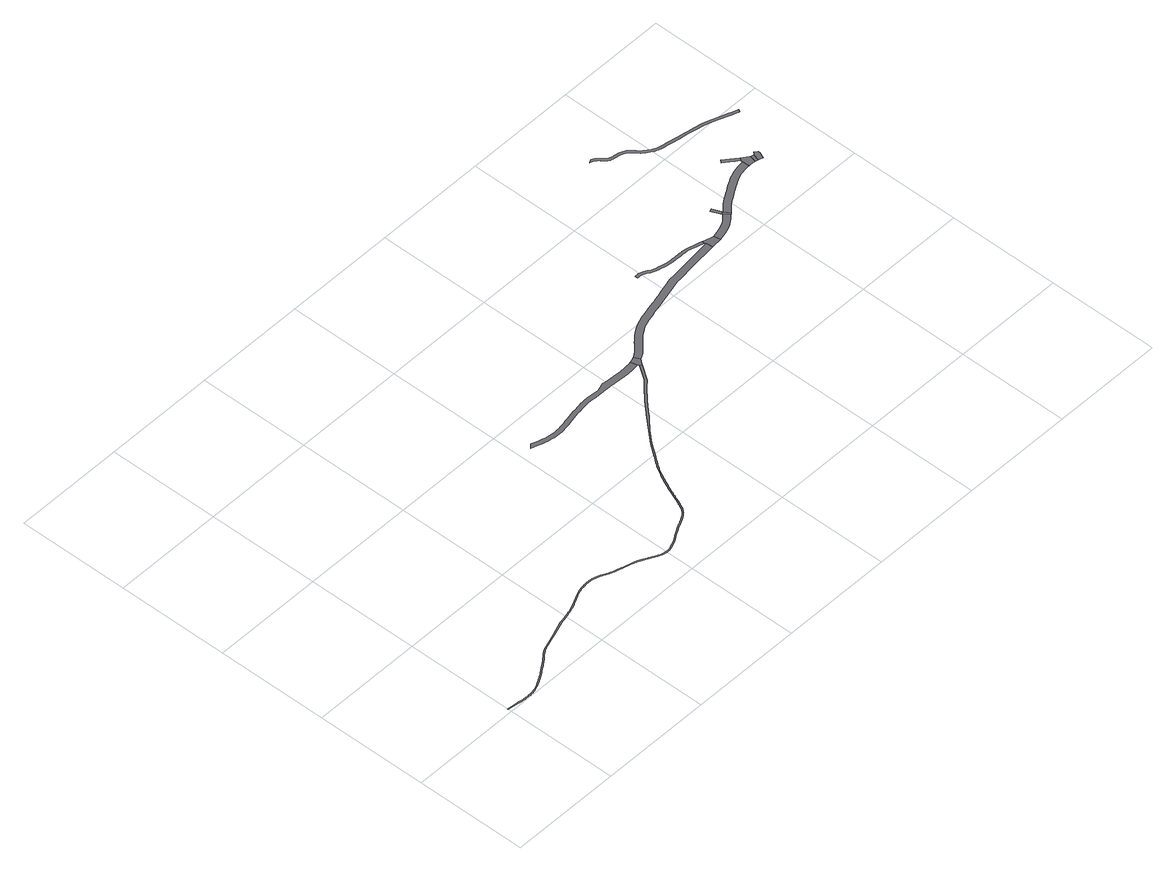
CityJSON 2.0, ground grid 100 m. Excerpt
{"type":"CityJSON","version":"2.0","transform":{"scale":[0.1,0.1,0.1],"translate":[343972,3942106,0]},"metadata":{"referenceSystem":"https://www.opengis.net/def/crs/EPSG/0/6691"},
"CityObjects":{
"road1":{"type":"Road","attributes":{"RoadStructureAttribute.sectionType":"1"},"geometry":[{"type":"MultiSurface","lod":"1","boundaries":[[[0,1,2,3,4,5,6,7,8,9,10,11,12,13,14,15,16,17,18,19,20,21,22,23,24,25,26,27,28,29,30,31,32,33,34,35,36,37,38,39,40,41,42,43,44,45,46,47,48,49,50,51,52,53,54,55,56,57,58,59,60,61,62,63,64,65,66,67,68,69,70,71,72,73,74,75,76,77,78,79,80,81,82,83,84,85,86,87,88,89,90,91,92,93,94,95,96,97,98,99,100,101,102,103,104,105,106,107,108,109,110,111,112,113,114,115,116,117,118,119,120,121,122,123,124,125,126,127,128,129,130,131,132,133,134,135,136,137,138,139,140,141,142,143,144,145,146,147,148,149,150,151,152,153,154,155,156,157,158,159,160,161,162,163,164,165,166,167,168,169,170,171,172,173,174,175,176,177,178,179,180,181,182,183,184,185,186,187,188,189,190,191,192,193,194,195,196,197,198,199,200,201,202,203,204,205,206,207,208,209,210,211,212,213,214,215,216,217,218,219,220,221,222,223,224,225,226,227,228,229,230,231,232,233,234,235,236,237,238,239,240,241,242,243,244,245,246,247,248,249,250,251,252,253,254,255,256,257,258,259,260,261,262,263,264,265,266,267,268,269,270,271,272,273,274,275,276,277,278,279,280,281,282,283,284,285,286,287,288,289,290,291,292,293,294,295,296,297,298,299,300,301,302,303,304,305,306,307,308,309,310,311,312,313,314,315,316,317,318,319,320,321,322,323,324,325,326,327,328,329,330,331,332,333,334,335,336,337,338,339,340,341,342,343,344,345,346,347,348,349,350,351,352,353,354,355,356,357,358,359,360,361,362,363,364,365,366,367,368,369,370,371,372,373,374,375,376,377,378,379,380,381,382,383,384,385,386,387,388,389,390,391,392,393,394,395,396,397,398,399,400,401,402,403,404,405,406,407,408,409,410,411,412,413,414,415,416,417,418,419,420,421,422,423,424,425,426,427,428,429,430,431,432,433,434,435,436,437,438,439,440,441,442,443,444,445,446,447,448,449,450,451,452,453,454,455,456,457,458,459,460,461,462,463,464,465,466,467,468,469,470,471,472,473,474,475,476,477,478,479,480,481,482,483,484,485,486,487,488,489,490,491,492,493,494,495,496,497,498,499,500,501,502,503,504,505,506,507,508,509,510,511,512,513,514,515,516,517,518,519,520,521,522,523,524,525,526,527,528,529,530,531,532,533,534,535,536,537,538,539,540,541,542,543,544,545,546,547,548,549,550,551,552,553,554,555,556,557,558,559,560,561,562,563,564,565,566,567,568,569,570,571,572,573,574,575,576,577,578,579,580,581,582,583,584,585,586,587,588,589,590,591,592,593,594,595,596,597,598,599,600,601,602,603,604,605,606,607,608,609,610,611,612,613,614,615,616,617,618,619,620,621,622,623,624,625,626,627,628,629,630,631,632,633,634,635,636,637,638,639,640,641,642,643,644,645,646,647,648,649,650,651,652,653,654,655,656,657,658,659]]]}]},
"road2":{"type":"Road","attributes":{"RoadStructureAttribute.sectionType":"1"},"geometry":[{"type":"MultiSurface","lod":"1","boundaries":[[[660,661,662,663,664,665,666,667,668,669,670,671,672,673,674,675,676,677,678,679,680,681,682,683,684,685,686,687,688,689,690,691,692,693,694,695,696,697,698,699,700,701,702,703,704,705,706,707,708,709,710,711,712,713,714,715,716,717,718,719,720,721,722,723,724,725,726,727,728,729,730,731,732,733,734,735,736,737,738,739,740,741,742,743,744]]]}]},
"road3":{"type":"Road","geometry":[{"type":"MultiSurface","lod":"1","boundaries":[[[745,746,747,660,744,748,659,658,749,750]]]}]},
"road4":{"type":"Road","attributes":{"RoadStructureAttribute.sectionType":"1"},"geometry":[{"type":"MultiSurface","lod":"1","boundaries":[[[751,752,753,754,755,756,757,758,759,760,761,762,763,764,765,766,767,768,769,770,771,772,773,774,775,776,777,778,779,780,781,782,783,784,785,786,787,788,789,790,791,792,793,745,750,794,795,796,797,798,799,800,801,802,803,804,805,806,807,808,809,810,811,812,813,814,815,816,817,818,819,820,821,822,823,824,825,826,827,828,829,830,831,832,833,834,835,836]]]}]},
"road5":{"type":"Road","attributes":{"RoadStructureAttribute.sectionType":"1"},"geometry":[{"type":"MultiSurface","lod":"1","boundaries":[[[837,838,839,840,841,842,843,844,845,846,847,848,849,850,851,852,853,854,855,856,857,858,859,860,861,862,863,864,865,866,867,868,869,870,871,872,873,874,875,876,877,878,879,880,881,882,883,884,885,886,887,888,889,890,891,892,893,894,895,896,897,898,899,900,901,902,903,904,905,906,907,908,909,910,911,912]]]}]},
"road6":{"type":"Road","geometry":[{"type":"MultiSurface","lod":"1","boundaries":[[[913,914,915,916,917,912,911,751,836]]]}]},
"road7":{"type":"Road","attributes":{"RoadStructureAttribute.sectionType":"1"},"geometry":[{"type":"MultiSurface","lod":"1","boundaries":[[[918,919,920,921,922,923,924,925,926,927,928,929,930,916,915,931,932,933,934,935,936,937,938,939,940,941,942]]]}]},
"road8":{"type":"Road","geometry":[{"type":"MultiSurface","lod":"1","boundaries":[[[943,944,945,946,947,948]]]}]},
"road9":{"type":"Road","geometry":[{"type":"MultiSurface","lod":"1","boundaries":[[[949,948,947,918,942]]]}]},
"road10":{"type":"Road","attributes":{"RoadStructureAttribute.sectionType":"1"},"geometry":[{"type":"MultiSurface","lod":"1","boundaries":[[[950,951,952,953,954,955,956,957,958,959,960,961,962,963,964,965,966,967,968,969,970,971,972,973,974,975,976,977,978,979,980,981,982,983,984,985,986,987,988,989,990,991,992,993,948,949]]]}]},
"road11":{"type":"Road","geometry":[{"type":"MultiSurface","lod":"1","boundaries":[[[994,995,996,997,998,999,1000,1001]]]}]},
"road12":{"type":"Road","attributes":{"RoadStructureAttribute.sectionType":"1"},"geometry":[{"type":"MultiSurface","lod":"1","boundaries":[[[1002,1003,1004,1005,1006,1007,1008,1009,1010,1011,1012,1013,1014,1015,1016,1017,1018,1019,1020,1021,1022,1023,1024,1025,1026,1027,1028,1029,1030,1031,1032,1033,1034,1035,1036,1037,1038,1039,1040,1041,1042,1043,1044,1045,1046,1047,1048,1049,1050,1051,1052,1053,1054,1055,1056,1057,1058,1059,1060,1061,1062,1063,1064,1065,1066,1067,1068,1069,1070,1071,1072,1073,1074,1075,1076,1077,1078,1079,1080,1081,1082,1083,1084,1085,1086,1087,1088,1089,1090,1091,1092,1093,1094,1095,1096,1097,1098,1099,1100,1101,1102,1103,1104,1105,1106,1107,1108,1109,1110,1111,1112,1113,1114,1115,1116,1117,1118,1119,1120,1121]]]}]},
"road13":{"type":"Road","geometry":[{"type":"MultiSurface","lod":"1","boundaries":[[[1001,1000,972,971,1122,1123,1124,1125,1126]]]}]},
"road14":{"type":"Road","attributes":{"RoadStructureAttribute.sectionType":"1"},"geometry":[{"type":"MultiSurface","lod":"1","boundaries":[[[1125,1127,1128,1129,1130,1126]]]}]},
"road15":{"type":"Road","geometry":[{"type":"MultiSurface","lod":"1","boundaries":[[[1131,1132,1133,1129,1128,1134,1135,1136,1137]]]}]}
},
"vertices":[
[3292,1700,0],[3238,1622,0],[3214,1581,0],[3170,1543,0],[3163,1537,0],[3156,1530,0],[3051,1431,0],[2964,1336,0],[2959,1332,0],[2843,1202,0],[2820,1176,0],[2752,1099,0],[2673,990,0],[2666,981,0],[2660,972,0],[2653,963,0],[2646,954,0],[2639,945,0],[2632,936,0],[2625,926,0],[2618,917,0],[2611,907,0],[2605,897,0],[2598,887,0],[2592,877,0],[2586,867,0],[2580,858,0],[2575,848,0],[2570,839,0],[2566,830,0],[2561,821,0],[2556,812,0],[2552,803,0],[2547,794,0],[2542,785,0],[2538,776,0],[2534,767,0],[2530,758,0],[2526,750,0],[2522,741,0],[2518,732,0],[2514,724,0],[2510,716,0],[2507,709,0],[2504,703,0],[2501,696,0],[2498,691,0],[2496,685,0],[2493,680,0],[2491,674,0],[2488,667,0],[2485,659,0],[2484,656,0],[2482,651,0],[2479,643,0],[2475,635,0],[2472,627,0],[2469,619,0],[2466,611,0],[2462,603,0],[2459,595,0],[2456,587,0],[2453,580,0],[2450,572,0],[2447,565,0],[2445,558,0],[2442,551,0],[2439,545,0],[2436,539,0],[2433,532,0],[2430,526,0],[2427,520,0],[2425,514,0],[2422,508,0],[2419,502,0],[2417,497,0],[2414,491,0],[2411,486,0],[2408,480,0],[2405,475,0],[2402,470,0],[2398,464,0],[2394,459,0],[2390,454,0],[2385,449,0],[2380,443,0],[2375,438,0],[2369,434,0],[2363,429,0],[2356,425,0],[2349,420,0],[2342,416,0],[2335,412,0],[2328,408,0],[2322,404,0],[2315,401,0],[2309,398,0],[2302,395,0],[2296,391,0],[2291,388,0],[2285,386,0],[2279,383,0],[2273,380,0],[2267,378,0],[2261,375,0],[2255,373,0],[2249,370,0],[2243,367,0],[2236,363,0],[2230,360,0],[2224,356,0],[2218,353,0],[2212,349,0],[2205,346,0],[2198,342,0],[2191,338,0],[2184,334,0],[2177,330,0],[2170,326,0],[2162,321,0],[2155,316,0],[2148,311,0],[2142,307,0],[2136,303,0],[2130,300,0],[2123,296,0],[2059,270,0],[2054,269,0],[2045,266,0],[2037,264,0],[2028,262,0],[2020,261,0],[2011,261,0],[2003,261,0],[1995,262,0],[1987,263,0],[1979,265,0],[1971,267,0],[1963,270,0],[1955,273,0],[1946,276,0],[1941,278,0],[1938,280,0],[1930,284,0],[1921,288,0],[1913,292,0],[1904,297,0],[1896,302,0],[1887,306,0],[1878,311,0],[1870,315,0],[1861,320,0],[1853,323,0],[1846,327,0],[1838,331,0],[1831,335,0],[1824,339,0],[1818,342,0],[1811,345,0],[1804,349,0],[1798,352,0],[1791,355,0],[1784,358,0],[1777,360,0],[1770,363,0],[1762,365,0],[1755,368,0],[1747,370,0],[1739,372,0],[1730,375,0],[1720,377,0],[1710,380,0],[1701,382,0],[1691,385,0],[1682,388,0],[1673,390,0],[1665,392,0],[1658,395,0],[1650,397,0],[1642,400,0],[1635,402,0],[1627,404,0],[1619,406,0],[1611,409,0],[1603,411,0],[1594,414,0],[1587,416,0],[1586,416,0],[1577,419,0],[1569,422,0],[1561,426,0],[1552,429,0],[1544,433,0],[1535,437,0],[1527,441,0],[1518,446,0],[1511,450,0],[1503,454,0],[1494,458,0],[1486,462,0],[1477,465,0],[1467,469,0],[1457,472,0],[1448,475,0],[1437,477,0],[1427,480,0],[1416,482,0],[1405,483,0],[1394,484,0],[1383,484,0],[1373,484,0],[1364,484,0],[1354,483,0],[1344,482,0],[1334,481,0],[1324,480,0],[1314,478,0],[1303,477,0],[1292,475,0],[1281,472,0],[1270,469,0],[1259,466,0],[1249,462,0],[1239,458,0],[1229,454,0],[1219,450,0],[1210,446,0],[1201,441,0],[1192,437,0],[1183,433,0],[1175,429,0],[1166,425,0],[1157,420,0],[1148,416,0],[1139,412,0],[1130,407,0],[1120,403,0],[1109,399,0],[1099,395,0],[1089,391,0],[1078,387,0],[1068,384,0],[1059,380,0],[1049,378,0],[1039,375,0],[1028,373,0],[1018,371,0],[1007,368,0],[996,365,0],[984,363,0],[973,360,0],[961,358,0],[951,355,0],[942,353,0],[935,351,0],[928,349,0],[799,305,0],[745,287,0],[736,284,0],[728,281,0],[719,278,0],[711,275,0],[702,273,0],[693,270,0],[684,267,0],[676,264,0],[667,261,0],[659,258,0],[651,255,0],[644,251,0],[636,247,0],[628,242,0],[620,238,0],[612,233,0],[604,227,0],[596,222,0],[588,215,0],[580,208,0],[572,201,0],[562,194,0],[553,187,0],[543,179,0],[533,172,0],[522,164,0],[512,157,0],[501,150,0],[491,143,0],[480,135,0],[469,128,0],[459,122,0],[449,115,0],[439,109,0],[430,102,0],[420,96,0],[411,90,0],[401,85,0],[391,79,0],[382,74,0],[372,68,0],[362,63,0],[352,58,0],[342,53,0],[332,48,0],[321,43,0],[311,39,0],[302,35,0],[292,31,0],[282,28,0],[272,25,0],[262,23,0],[252,21,0],[242,20,0],[232,19,0],[221,18,0],[210,18,0],[199,18,0],[188,19,0],[177,19,0],[166,20,0],[155,21,0],[145,22,0],[135,23,0],[126,24,0],[117,26,0],[109,27,0],[104,28,0],[98,29,0],[2,40,0],[0,30,0],[96,19,0],[102,18,0],[108,17,0],[116,16,0],[124,14,0],[134,13,0],[144,12,0],[155,11,0],[165,10,0],[176,9,0],[188,9,0],[199,8,0],[210,8,0],[222,8,0],[233,9,0],[244,10,0],[254,11,0],[264,13,0],[275,16,0],[285,18,0],[295,22,0],[305,26,0],[315,30,0],[325,34,0],[336,39,0],[346,44,0],[357,49,0],[367,54,0],[377,60,0],[387,65,0],[396,71,0],[403,74,0],[406,76,0],[416,82,0],[426,88,0],[435,94,0],[445,100,0],[449,103,0],[455,107,0],[464,113,0],[475,120,0],[485,127,0],[496,134,0],[507,141,0],[518,149,0],[528,156,0],[539,164,0],[549,171,0],[559,179,0],[568,186,0],[578,193,0],[587,201,0],[594,208,0],[602,214,0],[610,219,0],[617,224,0],[625,229,0],[633,234,0],[640,238,0],[648,242,0],[655,246,0],[663,249,0],[671,252,0],[679,255,0],[687,258,0],[696,260,0],[705,263,0],[714,266,0],[722,269,0],[731,272,0],[740,275,0],[748,278,0],[799,295,0],[931,339,0],[938,341,0],[944,343,0],[953,345,0],[963,348,0],[975,350,0],[986,353,0],[998,356,0],[1009,358,0],[1020,361,0],[1031,363,0],[1041,366,0],[1051,368,0],[1062,371,0],[1072,374,0],[1082,378,0],[1092,382,0],[1103,386,0],[1113,390,0],[1123,394,0],[1134,398,0],[1143,403,0],[1152,407,0],[1161,411,0],[1170,416,0],[1179,420,0],[1188,424,0],[1196,428,0],[1205,432,0],[1214,437,0],[1223,441,0],[1233,445,0],[1242,449,0],[1253,453,0],[1263,457,0],[1273,460,0],[1283,463,0],[1294,465,0],[1305,467,0],[1315,468,0],[1326,470,0],[1335,471,0],[1345,472,0],[1355,473,0],[1364,474,0],[1373,474,0],[1383,474,0],[1393,474,0],[1404,473,0],[1414,472,0],[1425,470,0],[1435,468,0],[1445,465,0],[1454,462,0],[1464,459,0],[1473,456,0],[1482,453,0],[1490,449,0],[1498,445,0],[1506,441,0],[1514,437,0],[1522,433,0],[1531,428,0],[1539,424,0],[1548,420,0],[1557,417,0],[1565,413,0],[1574,410,0],[1576,409,0],[1583,407,0],[1591,404,0],[1600,402,0],[1608,399,0],[1616,397,0],[1624,394,0],[1632,392,0],[1640,390,0],[1647,388,0],[1655,385,0],[1662,383,0],[1670,380,0],[1679,378,0],[1689,375,0],[1698,373,0],[1708,370,0],[1718,368,0],[1727,365,0],[1736,363,0],[1744,361,0],[1752,358,0],[1759,356,0],[1766,353,0],[1773,351,0],[1780,348,0],[1787,346,0],[1793,343,0],[1800,340,0],[1806,336,0],[1813,333,0],[1820,330,0],[1826,326,0],[1834,322,0],[1841,318,0],[1849,314,0],[1857,311,0],[1865,306,0],[1873,302,0],[1882,298,0],[1891,293,0],[1900,288,0],[1908,283,0],[1917,279,0],[1926,275,0],[1932,272,0],[1934,271,0],[1943,267,0],[1951,264,0],[1959,260,0],[1968,258,0],[1976,255,0],[1985,253,0],[1994,252,0],[2003,251,0],[2012,251,0],[2020,251,0],[2030,252,0],[2039,254,0],[2048,256,0],[2057,259,0],[2062,261,0],[2127,287,0],[2135,292,0],[2141,295,0],[2147,299,0],[2154,303,0],[2161,308,0],[2168,313,0],[2175,317,0],[2182,322,0],[2189,326,0],[2196,330,0],[2203,333,0],[2210,337,0],[2216,340,0],[2223,344,0],[2229,347,0],[2235,351,0],[2241,355,0],[2247,358,0],[2253,361,0],[2259,364,0],[2265,366,0],[2271,369,0],[2277,371,0],[2283,374,0],[2289,377,0],[2295,379,0],[2301,383,0],[2307,386,0],[2313,389,0],[2320,392,0],[2326,395,0],[2333,399,0],[2340,403,0],[2347,407,0],[2355,412,0],[2362,416,0],[2369,421,0],[2375,426,0],[2381,431,0],[2387,436,0],[2392,442,0],[2397,447,0],[2402,453,0],[2406,459,0],[2410,464,0],[2414,470,0],[2417,476,0],[2420,481,0],[2423,487,0],[2425,492,0],[2428,498,0],[2431,504,0],[2434,510,0],[2437,516,0],[2439,522,0],[2442,528,0],[2445,534,0],[2448,541,0],[2451,547,0],[2454,554,0],[2457,562,0],[2459,569,0],[2462,576,0],[2465,583,0],[2468,591,0],[2472,599,0],[2475,607,0],[2478,615,0],[2481,623,0],[2485,631,0],[2488,639,0],[2491,648,0],[2494,656,0],[2497,664,0],[2498,666,0],[2500,670,0],[2502,676,0],[2505,681,0],[2507,687,0],[2510,692,0],[2513,698,0],[2516,705,0],[2519,712,0],[2523,720,0],[2527,728,0],[2531,737,0],[2535,745,0],[2539,754,0],[2543,763,0],[2547,772,0],[2551,781,0],[2556,790,0],[2561,799,0],[2565,807,0],[2570,816,0],[2574,825,0],[2579,834,0],[2584,843,0],[2589,853,0],[2595,862,0],[2600,872,0],[2607,882,0],[2613,892,0],[2616,896,0],[2619,901,0],[2626,911,0],[2633,920,0],[2640,930,0],[2647,939,0],[2654,948,0],[2661,957,0],[2668,966,0],[2674,975,0],[2681,984,0],[2760,1093,0],[2849,1194,0],[2854,1199,0],[2935,1279,0],[2956,1299,0],[2963,1306,0],[2965,1309,0],[3065,1417,0],[3169,1515,0],[3214,1555,0],[3218,1558,0],[3314,1696,0],[3297,1709,0],
[3275,1778,0],[3273,1778,0],[3251,1773,0],[3229,1771,0],[3211,1769,0],[3193,1769,0],[3175,1769,0],[3157,1769,0],[3091,1773,0],[3001,1779,0],[2974,1781,0],[2899,1761,0],[2852,1762,0],[2844,1762,0],[2822,1764,0],[2786,1766,0],[2750,1765,0],[2730,1764,0],[2710,1762,0],[2690,1760,0],[2670,1757,0],[2641,1753,0],[2612,1748,0],[2583,1743,0],[2554,1737,0],[2527,1732,0],[2500,1727,0],[2473,1721,0],[2445,1716,0],[2429,1714,0],[2412,1711,0],[2395,1709,0],[2378,1707,0],[2358,1707,0],[2339,1709,0],[2319,1711,0],[2300,1714,0],[2273,1719,0],[2247,1726,0],[2221,1734,0],[2195,1743,0],[2157,1755,0],[2148,1758,0],[2115,1727,0],[2144,1717,0],[2183,1705,0],[2209,1696,0],[2236,1688,0],[2264,1680,0],[2293,1675,0],[2314,1671,0],[2335,1669,0],[2357,1667,0],[2379,1667,0],[2399,1669,0],[2418,1671,0],[2435,1674,0],[2452,1677,0],[2480,1682,0],[2508,1687,0],[2534,1693,0],[2561,1698,0],[2590,1703,0],[2619,1709,0],[2647,1713,0],[2676,1718,0],[2695,1720,0],[2715,1722,0],[2734,1724,0],[2752,1725,0],[2785,1726,0],[2819,1724,0],[2842,1722,0],[3009,1718,0],[3029,1717,0],[3046,1716,0],[3050,1716,0],[3137,1710,0],[3175,1709,0],[3193,1709,0],[3214,1709,0],[3235,1711,0],[3260,1714,0],[3286,1719,0],[3290,1720,0],
[3326,1795,0],[3316,1791,0],[3295,1783,0],[3295,1715,0],[3320,1704,0],[3352,1741,0],
[4566,2185,0],[4476,2176,0],[4434,2171,0],[4161,2143,0],[4147,2141,0],[4133,2140,0],[4120,2138,0],[4106,2136,0],[4092,2133,0],[4078,2130,0],[4064,2126,0],[4050,2122,0],[4007,2111,0],[3965,2099,0],[3923,2087,0],[3881,2076,0],[3869,2073,0],[3843,2067,0],[3805,2059,0],[3767,2050,0],[3748,2045,0],[3746,2044,0],[3730,2040,0],[3700,2033,0],[3670,2025,0],[3640,2015,0],[3611,2004,0],[3588,1994,0],[3565,1982,0],[3544,1969,0],[3522,1955,0],[3503,1940,0],[3483,1924,0],[3465,1908,0],[3446,1892,0],[3433,1879,0],[3420,1865,0],[3410,1855,0],[3406,1852,0],[3392,1839,0],[3374,1825,0],[3355,1812,0],[3336,1800,0],[3365,1748,0],[3376,1755,0],[3388,1762,0],[3410,1777,0],[3430,1793,0],[3447,1808,0],[3462,1823,0],[3475,1836,0],[3487,1848,0],[3505,1863,0],[3522,1879,0],[3539,1892,0],[3557,1905,0],[3575,1918,0],[3595,1929,0],[3615,1940,0],[3634,1949,0],[3659,1959,0],[3686,1967,0],[3715,1975,0],[3745,1982,0],[3747,1983,0],[3782,1992,0],[3818,2000,0],[3857,2009,0],[3895,2018,0],[3939,2029,0],[3981,2041,0],[4023,2053,0],[4065,2064,0],[4079,2068,0],[4092,2071,0],[4093,2072,0],[4096,2072,0],[4101,2074,0],[4105,2075,0],[4117,2077,0],[4128,2079,0],[4140,2080,0],[4153,2081,0],[4167,2083,0],[4316,2099,0],[4573,2126,0],
[4531,2231,0],[4424,2262,0],[4390,2264,0],[4381,2265,0],[4372,2265,0],[4363,2265,0],[4355,2265,0],[4339,2265,0],[4324,2266,0],[4309,2266,0],[4294,2266,0],[4292,2266,0],[4283,2266,0],[4271,2266,0],[4260,2266,0],[4248,2267,0],[4230,2269,0],[4212,2273,0],[4193,2277,0],[4175,2281,0],[4154,2286,0],[4132,2291,0],[4111,2296,0],[4091,2304,0],[4078,2312,0],[4065,2320,0],[4053,2329,0],[4040,2336,0],[4030,2340,0],[4020,2344,0],[4009,2347,0],[3999,2349,0],[3989,2350,0],[3979,2350,0],[3969,2350,0],[3959,2350,0],[3959,2325,0],[3969,2325,0],[3979,2325,0],[3987,2325,0],[3995,2324,0],[4003,2322,0],[4012,2320,0],[4021,2317,0],[4029,2313,0],[4040,2307,0],[4051,2300,0],[4064,2290,0],[4080,2281,0],[4103,2272,0],[4126,2266,0],[4149,2261,0],[4170,2257,0],[4188,2253,0],[4207,2248,0],[4226,2245,0],[4246,2242,0],[4259,2241,0],[4271,2241,0],[4283,2241,0],[4294,2241,0],[4309,2241,0],[4324,2241,0],[4339,2240,0],[4354,2240,0],[4363,2240,0],[4372,2240,0],[4380,2240,0],[4388,2239,0],[4397,2239,0],[4406,2238,0],[4415,2237,0],[4421,2237,0],[4502,2213,0],[4554,2198,0],[4561,2222,0],
[4597,2128,0],[4650,2134,0],[4668,2136,0],[4658,2195,0],[4587,2215,0],
[4872,2297,0],[4869,2295,0],[4854,2281,0],[4838,2268,0],[4822,2256,0],[4804,2245,0],[4785,2235,0],[4765,2226,0],[4745,2218,0],[4724,2211,0],[4710,2207,0],[4702,2205,0],[4680,2200,0],[4693,2142,0],[4716,2147,0],[4741,2153,0],[4766,2161,0],[4789,2171,0],[4812,2181,0],[4834,2193,0],[4856,2207,0],[4875,2221,0],[4893,2236,0],[4909,2250,0],[4912,2252,0],
[4886,2329,0],[4855,2399,0],[4832,2389,0],[4865,2315,0],[4868,2308,0],[4892,2315,0],
[4924,2263,0],
[4942,2278,0],[4959,2294,0],[4975,2308,0],[4991,2321,0],[5011,2335,0],[5032,2348,0],[5056,2362,0],[5080,2377,0],[5103,2391,0],[5125,2404,0],[5146,2417,0],[5168,2429,0],[5191,2441,0],[5212,2453,0],[5233,2462,0],[5253,2470,0],[5275,2477,0],[5299,2483,0],[5323,2488,0],[5347,2491,0],[5371,2493,0],[5376,2493,0],[5374,2553,0],[5368,2553,0],[5340,2550,0],[5313,2547,0],[5286,2542,0],[5259,2535,0],[5233,2527,0],[5209,2517,0],[5185,2506,0],[5162,2494,0],[5140,2482,0],[5116,2469,0],[5094,2456,0],[5071,2442,0],[5049,2428,0],[5025,2414,0],[5001,2400,0],[4978,2385,0],[4955,2369,0],[4937,2354,0],[4919,2339,0],[4902,2323,0],
[5363,2621,0],[5335,2643,0],[5277,2689,0],[5258,2665,0],[5310,2625,0],[5343,2599,0],[5374,2574,0],[5393,2597,0],
[5747,2945,0],[5736,2948,0],[5710,2958,0],[5670,2973,0],[5604,2998,0],[5536,3023,0],[5467,3044,0],[5465,3045,0],[5392,3062,0],[5342,3071,0],[5316,3076,0],[5240,3089,0],[5223,3092,0],[5165,3103,0],[5135,3108,0],[5106,3112,0],[5079,3117,0],[5054,3125,0],[5041,3130,0],[5027,3137,0],[5014,3144,0],[5002,3151,0],[4988,3161,0],[4975,3172,0],[4962,3183,0],[4949,3195,0],[4937,3208,0],[4925,3224,0],[4912,3240,0],[4897,3256,0],[4894,3258,0],[4888,3264,0],[4880,3272,0],[4870,3280,0],[4858,3287,0],[4846,3293,0],[4835,3297,0],[4824,3300,0],[4813,3302,0],[4800,3304,0],[4789,3306,0],[4779,3307,0],[4769,3308,0],[4757,3311,0],[4745,3314,0],[4736,3318,0],[4727,3322,0],[4723,3325,0],[4719,3330,0],[4713,3335,0],[4708,3341,0],[4701,3350,0],[4693,3360,0],[4690,3364,0],[4684,3371,0],[4673,3382,0],[4662,3391,0],[4636,3406,0],[4631,3407,0],[4602,3390,0],[4614,3388,0],[4617,3387,0],[4628,3383,0],[4638,3378,0],[4647,3371,0],[4656,3364,0],[4665,3355,0],[4673,3345,0],[4681,3334,0],[4689,3324,0],[4695,3318,0],[4701,3312,0],[4707,3306,0],[4714,3301,0],[4725,3295,0],[4738,3290,0],[4751,3287,0],[4765,3284,0],[4775,3282,0],[4786,3281,0],[4797,3280,0],[4808,3278,0],[4818,3276,0],[4828,3273,0],[4837,3270,0],[4846,3265,0],[4855,3260,0],[4863,3253,0],[4871,3246,0],[4879,3239,0],[4883,3234,0],[4893,3224,0],[4905,3208,0],[4918,3192,0],[4931,3177,0],[4945,3165,0],[4959,3152,0],[4973,3141,0],[4988,3130,0],[5002,3122,0],[5016,3114,0],[5031,3107,0],[5045,3101,0],[5073,3093,0],[5102,3087,0],[5106,3087,0],[5131,3083,0],[5160,3078,0],[5236,3064,0],[5311,3052,0],[5386,3038,0],[5461,3020,0],[5528,2999,0],[5595,2975,0],[5661,2950,0],[5683,2942,0],[5728,2925,0],[5736,2922,0],[5745,2919,0],[5757,2941,0],
[5395,2494,0],[5418,2493,0],[5440,2491,0],[5443,2490,0],[5454,2549,0],
[5458,2487,0],[5469,2484,0],[5485,2542,0],[5472,2545,0],
[5532,2543,0],[5504,2563,0],[5493,2547,0],[5477,2482,0],[5496,2475,0],[5508,2470,0],[5531,2525,0]
]}
